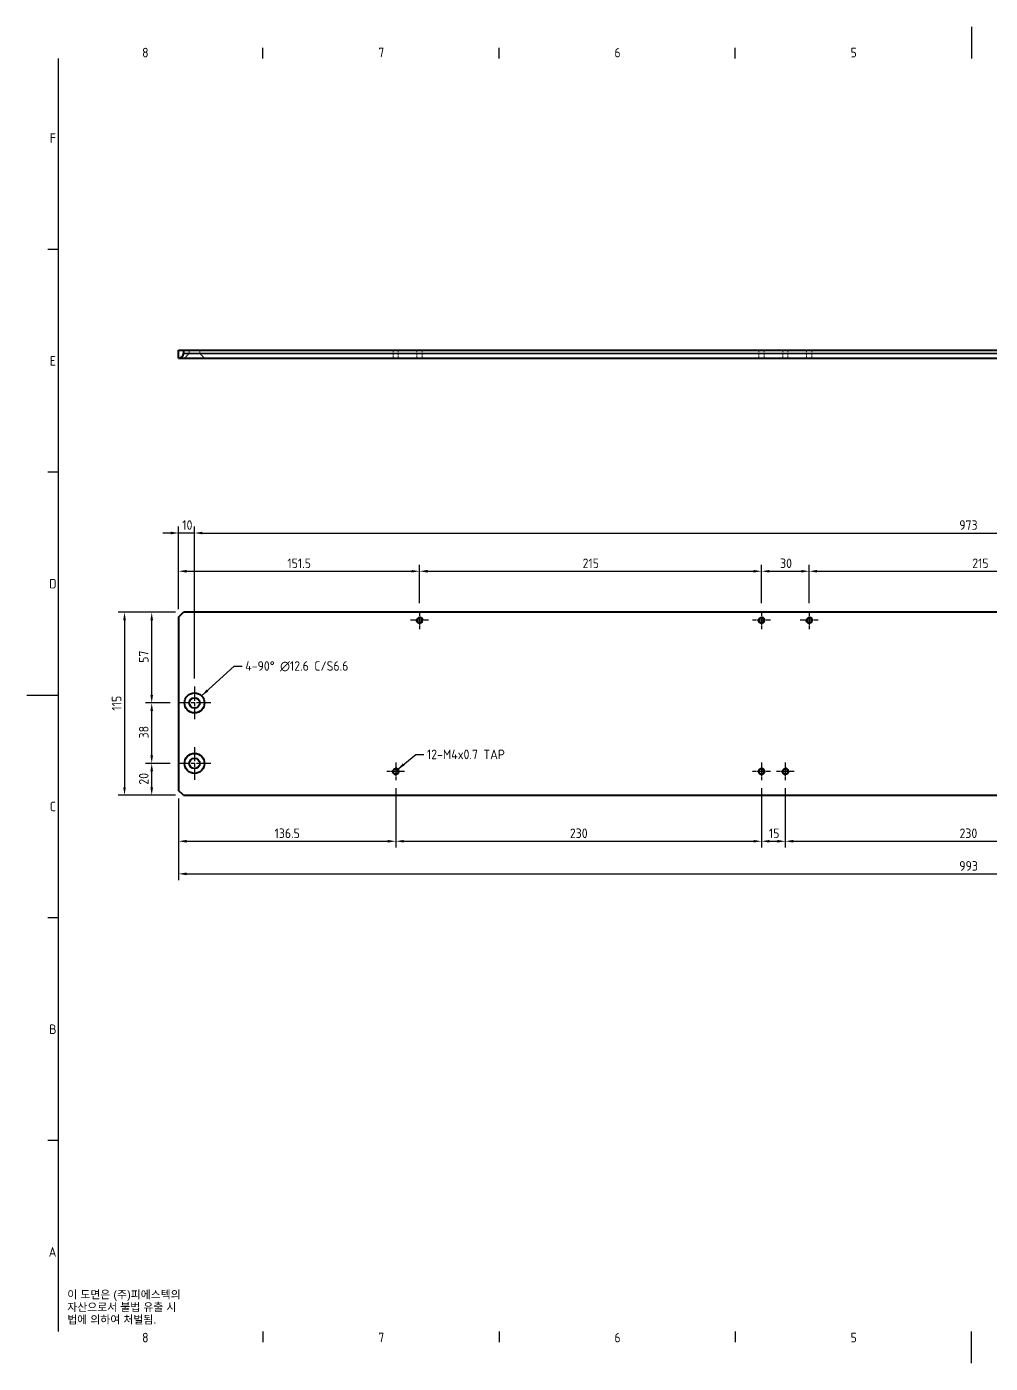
# Model space of a CAD drawing. Header units: millimetres. Extents: x 0 to 1188, y 0 to 840.
# Drawn here: x 0 to 606, y 0 to 840 of the extents above; entities that cross this region are included whole.
import ezdxf

# ---------------------------------------------------------------- set-up
doc = ezdxf.new("R2010")
doc.units = ezdxf.units.MM
doc.header["$LTSCALE"] = 2
doc.linetypes.add('CHAIN', pattern=[0.3543, 0.2362, -0.0295, 0.0591, -0.0295])
doc.linetypes.add('DASHED', pattern=[0.2067, 0.1654, -0.0413])
doc.layers.get('0').update_dxf_attribs({"color": 3, "lineweight": 25})
for name, color, linetype, lineweight in [('가려진 것(ISO)', 2, 'DASHED', 18), ('가시적인 것(ISO)', 3, 'Continuous', 40), ('가시적인 좁은 것(ISO)', 3, 'Continuous', 35), ('경계(ISO)', 7, 'Continuous', 25), ('기호(ISO)', 5, 'Continuous', 25), ('중심 표식(ISO)', 1, 'Continuous', 25), ('치수(ISO)', 2, 'Continuous', 25)]:
    doc.layers.add(name, color=color, linetype=linetype, lineweight=lineweight)
doc.styles.add('문자 텍스트_PSTEK_POSCO', font='isocp.shx')
doc.styles.add('치수 텍스트_PSTEK_POSCO', font='isocp.shx')
doc.dimstyles.new('치수_PSTEK_POSCO', dxfattribs={"dimscale": 2, "dimtxt": 3, "dimasz": 2.5, "dimexe": 2, "dimexo": 2.5, "dimgap": 1, "dimtad": 1, "dimrnd": 1e-08, "dimdsep": 46, "dimtxsty": '치수 텍스트_PSTEK_POSCO', "dimcen": 0.09, "dimdle": 10, "dimclrd": 7, "dimclre": 7, "dimclrt": 2, "dimadec": 1, "dimazin": 2, "dimtfac": 1, "dimtmove": 0, "dimatfit": 3, "dimfxl": 0, "dimtolj": 1, "dimlwd": -1, "dimlwe": -1, "dimarcsym": 0})
doc.dimstyles.new('치수_PSTEK_POSCO$7', dxfattribs={"dimscale": 2, "dimtxt": 3, "dimasz": 2.5, "dimexe": 2, "dimexo": 2.5, "dimgap": 1, "dimtad": 1, "dimrnd": 1e-08, "dimdsep": 46, "dimtxsty": '치수 텍스트_PSTEK_POSCO', "dimcen": 0.09, "dimdle": 10, "dimclrd": 7, "dimclre": 7, "dimclrt": 2, "dimadec": 1, "dimazin": 2, "dimtfac": 1, "dimtmove": 0, "dimatfit": 3, "dimfxl": 0, "dimtolj": 1, "dimlwd": -1, "dimlwe": -1, "dimarcsym": 0})

# ---------------------------------------------------------------- blocks, each defined once
blk = doc.blocks.new('경계 Default Border')
at = {"layer": '경계(ISO)'}
for p, q in [((74.25, 410), (74.25, 413.4)), ((148.5, 410), (148.5, 413.4)), ((222.75, 410), (222.75, 413.4)), ((10, 350), (6.6, 350)), ((10, 280), (6.6, 280)), ((10, 140), (6.6, 140)), ((10, 70), (6.6, 70)), ((74.25, 10), (74.25, 6.6)), ((148.5, 10), (148.5, 6.6)), ((222.75, 10), (222.75, 6.6))]:
    blk.add_line(p, q, dxfattribs=at)
at = {"layer": '경계(ISO)', "flags": 128}
for points in [[(297, 420), (297, 410)], [(10, 10), (10, 410)], [(0, 210), (10, 210)], [(297, 0), (297, 10)]]:
    blk.add_lwpolyline(points, dxfattribs=at)
at = {"layer": '경계(ISO)', "color": 2, "char_height": 3, "attachment_point": 7, "style": '문자 텍스트_PSTEK_POSCO'}
for s, insert in [('8', (36.27, 410.37)), ('7', (110.52, 410.39)), ('6', (184.77, 410.37)), ('5', (259.02, 410.37)), ('F', (7.24, 383.5)), ('E', (7.24, 313.47)), ('D', (7.08, 243.47)), ('C', (7.24, 173.47)), ('B', (7.08, 103.47)), ('A', (6.91, 33.49)), ('8', (36.27, 6.57)), ('7', (110.52, 6.59)), ('6', (184.77, 6.57)), ('5', (259.02, 6.57))]:
    blk.add_mtext(s, dxfattribs=dict(at, insert=insert))
blk = doc.blocks.new('*D23')
at = {"layer": 'Defpoints', "color": 0}
for p in [(232.01, 366.39), (95.51, 360.01), (232.01, 328.08)]:
    blk.add_point(p, dxfattribs=at)
at = {"layer": '치수(ISO)', "color": 7}
for p, q in [((232.01, 361.39), (232.01, 324.08)), ((95.51, 355.01), (95.51, 324.08)), ((100.51, 328.08), (227.01, 328.08))]:
    blk.add_line(p, q, dxfattribs=at)
for points in [[(100.51, 328.92), (100.51, 327.25), (95.51, 328.08)], [(227.01, 328.92), (227.01, 327.25), (232.01, 328.08)]]:
    blk.add_solid(points, dxfattribs=at)
at = {"layer": '치수(ISO)', "color": 2, "insert": (155.83, 333.08), "char_height": 6, "attachment_point": 4, "style": '치수 텍스트_PSTEK_POSCO'}
blk.add_mtext('\\A1;136.5', dxfattribs=at)
blk = doc.blocks.new('*D24')
at = {"layer": 'Defpoints', "color": 0}
for p in [(232.01, 366.39), (462.01, 366.39), (462.01, 328.08)]:
    blk.add_point(p, dxfattribs=at)
at = {"layer": '치수(ISO)', "color": 7}
for p, q in [((232.01, 361.39), (232.01, 324.08)), ((462.01, 361.39), (462.01, 324.08)), ((237.01, 328.08), (457.01, 328.08))]:
    blk.add_line(p, q, dxfattribs=at)
for points in [[(237.01, 328.92), (237.01, 327.25), (232.01, 328.08)], [(457.01, 328.92), (457.01, 327.25), (462.01, 328.08)]]:
    blk.add_solid(points, dxfattribs=at)
at = {"layer": '치수(ISO)', "color": 2, "insert": (341.53, 333.09), "char_height": 6, "attachment_point": 4, "style": '치수 텍스트_PSTEK_POSCO'}
blk.add_mtext('\\A1;230', dxfattribs=at)
blk = doc.blocks.new('*D25')
at = {"layer": 'Defpoints', "color": 0}
for p in [(462.01, 366.39), (477.01, 366.39), (477.01, 328.08)]:
    blk.add_point(p, dxfattribs=at)
at = {"layer": '치수(ISO)', "color": 7}
for p, q in [((462.01, 361.39), (462.01, 324.08)), ((477.01, 361.39), (477.01, 324.08)), ((467.01, 328.08), (472.01, 328.08))]:
    blk.add_line(p, q, dxfattribs=at)
for points in [[(467.01, 328.92), (467.01, 327.25), (462.01, 328.08)], [(472.01, 328.92), (472.01, 327.25), (477.01, 328.08)]]:
    blk.add_solid(points, dxfattribs=at)
at = {"layer": '치수(ISO)', "color": 2, "insert": (466.68, 333.08), "char_height": 6, "attachment_point": 4, "style": '치수 텍스트_PSTEK_POSCO'}
blk.add_mtext('\\A1;15', dxfattribs=at)
blk = doc.blocks.new('*D26')
at = {"layer": 'Defpoints', "color": 0}
for p in [(477.01, 366.39), (707.01, 366.39), (707.01, 328.08)]:
    blk.add_point(p, dxfattribs=at)
at = {"layer": '치수(ISO)', "color": 7}
for p, q in [((477.01, 361.39), (477.01, 324.08)), ((707.01, 361.39), (707.01, 324.08)), ((482.01, 328.08), (702.01, 328.08))]:
    blk.add_line(p, q, dxfattribs=at)
for points in [[(482.01, 328.92), (482.01, 327.25), (477.01, 328.08)], [(702.01, 328.92), (702.01, 327.25), (707.01, 328.08)]]:
    blk.add_solid(points, dxfattribs=at)
at = {"layer": '치수(ISO)', "color": 2, "insert": (586.53, 333.09), "char_height": 6, "attachment_point": 4, "style": '치수 텍스트_PSTEK_POSCO'}
blk.add_mtext('\\A1;230', dxfattribs=at)
blk = doc.blocks.new('*D30')
at = {"layer": 'Defpoints', "color": 0}
for p in [(247.01, 497.77), (247.01, 472.64), (95.51, 469.01)]:
    blk.add_point(p, dxfattribs=at)
at = {"layer": '치수(ISO)', "color": 7}
for p, q in [((95.51, 474.01), (95.51, 501.77)), ((100.51, 497.77), (242.01, 497.77)), ((247.01, 477.64), (247.01, 501.77))]:
    blk.add_line(p, q, dxfattribs=at)
for points in [[(100.51, 498.61), (100.51, 496.94), (95.51, 497.77)], [(242.01, 498.61), (242.01, 496.94), (247.01, 497.77)]]:
    blk.add_solid(points, dxfattribs=at)
at = {"layer": '치수(ISO)', "color": 2, "insert": (163.91, 502.77), "char_height": 6, "attachment_point": 4, "style": '치수 텍스트_PSTEK_POSCO'}
blk.add_mtext('\\A1;151.5', dxfattribs=at)
blk = doc.blocks.new('*D31')
at = {"layer": 'Defpoints', "color": 0}
for p in [(462.01, 497.77), (247.01, 472.64), (462.01, 472.64)]:
    blk.add_point(p, dxfattribs=at)
at = {"layer": '치수(ISO)', "color": 7}
for p, q in [((247.01, 477.64), (247.01, 501.77)), ((252.01, 497.77), (457.01, 497.77)), ((462.01, 477.64), (462.01, 501.77))]:
    blk.add_line(p, q, dxfattribs=at)
for points in [[(252.01, 498.61), (252.01, 496.94), (247.01, 497.77)], [(457.01, 498.61), (457.01, 496.94), (462.01, 497.77)]]:
    blk.add_solid(points, dxfattribs=at)
at = {"layer": '치수(ISO)', "color": 2, "insert": (349.52, 502.77), "char_height": 6, "attachment_point": 4, "style": '치수 텍스트_PSTEK_POSCO'}
blk.add_mtext('\\A1;215', dxfattribs=at)
blk = doc.blocks.new('*D32')
at = {"layer": 'Defpoints', "color": 0}
for p in [(492.01, 497.77), (462.01, 472.64), (492.01, 472.64)]:
    blk.add_point(p, dxfattribs=at)
at = {"layer": '치수(ISO)', "color": 7}
for p, q in [((462.01, 477.64), (462.01, 501.77)), ((467.01, 497.77), (487.01, 497.77)), ((492.01, 477.64), (492.01, 501.77))]:
    blk.add_line(p, q, dxfattribs=at)
for points in [[(467.01, 498.61), (467.01, 496.94), (462.01, 497.77)], [(487.01, 498.61), (487.01, 496.94), (492.01, 497.77)]]:
    blk.add_solid(points, dxfattribs=at)
at = {"layer": '치수(ISO)', "color": 2, "insert": (473.72, 502.77), "char_height": 6, "attachment_point": 4, "style": '치수 텍스트_PSTEK_POSCO'}
blk.add_mtext('\\A1;30', dxfattribs=at)
blk = doc.blocks.new('*D33')
at = {"layer": 'Defpoints', "color": 0}
for p in [(707.01, 497.77), (492.01, 472.64), (707.01, 472.64)]:
    blk.add_point(p, dxfattribs=at)
at = {"layer": '치수(ISO)', "color": 7}
for p, q in [((492.01, 477.64), (492.01, 501.77)), ((497.01, 497.77), (702.01, 497.77)), ((707.01, 477.64), (707.01, 501.77))]:
    blk.add_line(p, q, dxfattribs=at)
for points in [[(497.01, 498.61), (497.01, 496.94), (492.01, 497.77)], [(702.01, 498.61), (702.01, 496.94), (707.01, 497.77)]]:
    blk.add_solid(points, dxfattribs=at)
at = {"layer": '치수(ISO)', "color": 2, "insert": (594.52, 502.77), "char_height": 6, "attachment_point": 4, "style": '치수 텍스트_PSTEK_POSCO'}
blk.add_mtext('\\A1;215', dxfattribs=at)
blk = doc.blocks.new('*D37')
at = {"layer": 'Defpoints', "color": 0}
for p in [(95.51, 521.81), (95.51, 469.01), (105.51, 425.31)]:
    blk.add_point(p, dxfattribs=at)
at = {"layer": '치수(ISO)', "color": 7}
for p, q in [((90.51, 521.81), (85.51, 521.81)), ((95.51, 474.01), (95.51, 525.81)), ((105.51, 521.81), (95.51, 521.81)), ((105.51, 430.31), (105.51, 525.81)), ((110.51, 521.81), (115.51, 521.81))]:
    blk.add_line(p, q, dxfattribs=at)
for points in [[(90.51, 522.64), (90.51, 520.98), (95.51, 521.81)], [(110.51, 522.64), (110.51, 520.98), (105.51, 521.81)]]:
    blk.add_solid(points, dxfattribs=at)
at = {"layer": '치수(ISO)', "color": 2, "insert": (97.8, 526.81), "char_height": 6, "attachment_point": 4, "style": '치수 텍스트_PSTEK_POSCO'}
blk.add_mtext('\\A1;10', dxfattribs=at)
blk = doc.blocks.new('*D38')
at = {"layer": 'Defpoints', "color": 0}
for p in [(1078.51, 521.81), (105.51, 425.31), (1078.51, 425.31)]:
    blk.add_point(p, dxfattribs=at)
at = {"layer": '치수(ISO)', "color": 7}
for p, q in [((105.51, 430.31), (105.51, 525.81)), ((110.51, 521.81), (1073.51, 521.81)), ((1078.51, 430.31), (1078.51, 525.81))]:
    blk.add_line(p, q, dxfattribs=at)
for points in [[(110.51, 522.64), (110.51, 520.98), (105.51, 521.81)], [(1073.51, 522.64), (1073.51, 520.98), (1078.51, 521.81)]]:
    blk.add_solid(points, dxfattribs=at)
at = {"layer": '치수(ISO)', "color": 2, "insert": (586.36, 526.81), "char_height": 6, "attachment_point": 4, "style": '치수 텍스트_PSTEK_POSCO'}
blk.add_mtext('\\A1;973', dxfattribs=at)
blk = doc.blocks.new('*D40')
at = {"layer": 'Defpoints', "color": 0}
for p in [(98.51, 472.01), (61.51, 357.01), (98.51, 357.01)]:
    blk.add_point(p, dxfattribs=at)
at = {"layer": '치수(ISO)', "color": 7}
for p, q in [((93.51, 472.01), (57.51, 472.01)), ((61.51, 467.01), (61.51, 362.01)), ((93.51, 357.01), (57.51, 357.01))]:
    blk.add_line(p, q, dxfattribs=at)
for points in [[(60.67, 467.01), (62.34, 467.01), (61.51, 472.01)], [(60.67, 362.01), (62.34, 362.01), (61.51, 357.01)]]:
    blk.add_solid(points, dxfattribs=at)
at = {"layer": '치수(ISO)', "color": 2, "insert": (56.51, 410.19), "char_height": 6, "attachment_point": 4, "rotation": 90, "style": '치수 텍스트_PSTEK_POSCO'}
blk.add_mtext('\\A1;115', dxfattribs=at)
blk = doc.blocks.new('*D41')
at = {"layer": 'Defpoints', "color": 0}
for p in [(78.6, 377.01), (95.21, 377.01), (98.51, 357.01)]:
    blk.add_point(p, dxfattribs=at)
at = {"layer": '치수(ISO)', "color": 7}
for p, q in [((90.21, 377.01), (74.6, 377.01)), ((78.6, 362.01), (78.6, 372.01)), ((93.51, 357.01), (74.6, 357.01))]:
    blk.add_line(p, q, dxfattribs=at)
for points in [[(77.77, 372.01), (79.44, 372.01), (78.6, 377.01)], [(77.77, 362.01), (79.44, 362.01), (78.6, 357.01)]]:
    blk.add_solid(points, dxfattribs=at)
at = {"layer": '치수(ISO)', "color": 2, "insert": (73.6, 363.64), "char_height": 6, "attachment_point": 4, "rotation": 90, "style": '치수 텍스트_PSTEK_POSCO'}
blk.add_mtext('\\A1;20', dxfattribs=at)
blk = doc.blocks.new('*D42')
at = {"layer": 'Defpoints', "color": 0}
for p in [(78.6, 415.01), (95.21, 415.01), (95.21, 377.01)]:
    blk.add_point(p, dxfattribs=at)
at = {"layer": '치수(ISO)', "color": 7}
for p, q in [((90.21, 415.01), (74.6, 415.01)), ((78.6, 382.01), (78.6, 410.01)), ((90.21, 377.01), (74.6, 377.01))]:
    blk.add_line(p, q, dxfattribs=at)
for points in [[(77.77, 410.01), (79.44, 410.01), (78.6, 415.01)], [(77.77, 382.01), (79.44, 382.01), (78.6, 377.01)]]:
    blk.add_solid(points, dxfattribs=at)
at = {"layer": '치수(ISO)', "color": 2, "insert": (73.6, 392.71), "char_height": 6, "attachment_point": 4, "rotation": 90, "style": '치수 텍스트_PSTEK_POSCO'}
blk.add_mtext('\\A1;38', dxfattribs=at)
blk = doc.blocks.new('*D43')
at = {"layer": 'Defpoints', "color": 0}
for p in [(78.6, 472.01), (98.51, 472.01), (95.21, 415.01)]:
    blk.add_point(p, dxfattribs=at)
at = {"layer": '치수(ISO)', "color": 7}
for p, q in [((93.51, 472.01), (74.6, 472.01)), ((78.6, 420.01), (78.6, 467.01)), ((90.21, 415.01), (74.6, 415.01))]:
    blk.add_line(p, q, dxfattribs=at)
for points in [[(77.77, 467.01), (79.44, 467.01), (78.6, 472.01)], [(77.77, 420.01), (79.44, 420.01), (78.6, 415.01)]]:
    blk.add_solid(points, dxfattribs=at)
at = {"layer": '치수(ISO)', "color": 2, "insert": (73.6, 440.21), "char_height": 6, "attachment_point": 4, "rotation": 90, "style": '치수 텍스트_PSTEK_POSCO'}
blk.add_mtext('\\A1;57', dxfattribs=at)
blk = doc.blocks.new('*D49')
at = {"layer": 'Defpoints', "color": 0}
for p in [(95.51, 360.01), (1088.51, 360.01), (1088.51, 307.59)]:
    blk.add_point(p, dxfattribs=at)
at = {"layer": '치수(ISO)', "color": 7}
for p, q in [((95.51, 355.01), (95.51, 303.59)), ((1088.51, 355.01), (1088.51, 303.59)), ((100.51, 307.59), (1083.51, 307.59))]:
    blk.add_line(p, q, dxfattribs=at)
for points in [[(100.51, 308.42), (100.51, 306.75), (95.51, 307.59)], [(1083.51, 308.42), (1083.51, 306.75), (1088.51, 307.59)]]:
    blk.add_solid(points, dxfattribs=at)
at = {"layer": '치수(ISO)', "color": 2, "insert": (586.35, 312.59), "char_height": 6, "attachment_point": 4, "style": '치수 텍스트_PSTEK_POSCO'}
blk.add_mtext('\\A1;993', dxfattribs=at)

msp = doc.modelspace()

# ---------------------------------------------------------------- linework, layer by layer
at = {"layer": '가려진 것(ISO)', "ltscale": 4.040371}
for p, q in [((102.205, 634.69), (99.205, 631.69)), ((108.805, 634.69), (111.805, 631.69))]:
    msp.add_line(p, q, dxfattribs=at)
at = {"layer": '가려진 것(ISO)', "ltscale": 1.904597}
for p, q in [((102.205, 636.69), (102.205, 634.69)), ((108.805, 636.69), (108.805, 634.69))]:
    msp.add_line(p, q, dxfattribs=at)
at = {"layer": '가려진 것(ISO)', "ltscale": 4.761642}
for p, q in [((230.384, 631.69), (230.384, 636.69)), ((233.626, 631.69), (233.626, 636.69)), ((245.384, 631.69), (245.384, 636.69)), ((248.626, 631.69), (248.626, 636.69)), ((460.384, 631.69), (460.384, 636.69)), ((463.626, 631.69), (463.626, 636.69)), ((475.384, 631.69), (475.384, 636.69)), ((478.626, 631.69), (478.626, 636.69)), ((490.384, 631.69), (490.384, 636.69)), ((493.626, 631.69), (493.626, 636.69))]:
    msp.add_line(p, q, dxfattribs=at)
at = {"layer": '가시적인 것(ISO)'}
for p, q in [((95.505, 636.69), (98.505, 636.69)), ((95.505, 631.69), (95.505, 636.69)), ((95.505, 631.69), (1088.505, 631.69)), ((98.505, 636.69), (98.505, 634.69)), ((98.505, 636.69), (1085.505, 636.69)), ((95.505, 469.015), (98.505, 472.015)), ((1085.505, 472.015), (98.505, 472.015)), ((95.505, 469.015), (95.505, 360.015)), ((98.505, 357.015), (95.505, 360.015)), ((98.505, 357.015), (1085.505, 357.015))]:
    msp.add_line(p, q, dxfattribs=at)
for centre, radius in [((247.005, 467.015), 1.621), ((462.005, 467.015), 1.621), ((492.005, 467.015), 1.621), ((105.505, 415.015), 6.3), ((105.505, 415.015), 3.3), ((105.505, 377.015), 6.3), ((105.505, 377.015), 3.3), ((232.005, 372.015), 1.621), ((462.005, 372.015), 1.621), ((477.005, 372.015), 1.621)]:
    msp.add_circle(centre, radius, dxfattribs=at)
msp.add_arc((95.505, 634.69), 3, 270, 0, dxfattribs=at)
at = {"layer": '가시적인 좁은 것(ISO)'}
msp.add_line((1085.505, 634.69), (98.505, 634.69), dxfattribs=at)
for centre in [(247.005, 467.015), (462.005, 467.015), (492.005, 467.015), (232.005, 372.015), (462.005, 372.015), (477.005, 372.015)]:
    msp.add_arc(centre, 2, 190, 100, dxfattribs=at)
at = {"layer": '중심 표식(ISO)', "linetype": 'CHAIN', "ltscale": 6.245997}
for p, q in [((247.005, 472.636), (247.005, 461.394)), ((462.005, 472.636), (462.005, 461.394)), ((492.005, 472.636), (492.005, 461.394)), ((252.626, 467.015), (241.384, 467.015)), ((467.626, 467.015), (456.384, 467.015)), ((497.626, 467.015), (486.384, 467.015)), ((237.626, 372.015), (226.384, 372.015)), ((232.005, 377.636), (232.005, 366.394)), ((467.626, 372.015), (456.384, 372.015)), ((462.005, 377.636), (462.005, 366.394)), ((482.626, 372.015), (471.384, 372.015)), ((477.005, 377.636), (477.005, 366.394))]:
    msp.add_line(p, q, dxfattribs=at)
at = {"layer": '중심 표식(ISO)', "linetype": 'CHAIN', "ltscale": 19.051651}
for p, q in [((105.505, 425.315), (105.505, 404.715)), ((115.805, 415.015), (95.205, 415.015)), ((105.505, 387.315), (105.505, 366.715)), ((115.805, 377.015), (95.205, 377.015))]:
    msp.add_line(p, q, dxfattribs=at)

# ---------------------------------------------------------------- block references
at = {"xscale": 2, "yscale": 2, "zscale": 2}
msp.add_blockref('경계 Default Border', (0, 0), dxfattribs=at)

# ---------------------------------------------------------------- texts
at = {"layer": '기호(ISO)', "color": 2, "attachment_point": 4}
for s, insert, char_height, width, line_spacing_factor, style in [('{4-90° \\fAIGDT|b0|i0;\\H6.0000;n\\fisocp|b0|i0;\\H6.0000;12.6 C/S6.6}', (137.424, 438.046), 6, 76.84594, 0.525, '치수 텍스트_PSTEK_POSCO'), ('{12-M4x0.7 TAP}', (251.652, 382.654), 6, 59.94272, 0.525, '치수 텍스트_PSTEK_POSCO'), ('{\\fArial|b0|i0;\\H5.0000;이 도면은 (주)피에스텍의\\P자산으로서 불법 유출 시 \\P법에 의하여 처벌됨.}', (25.51, 35.029), 5, 78.61221, 0.944221, '문자 텍스트_PSTEK_POSCO')]:
    msp.add_mtext(s, dxfattribs=dict(at, insert=insert, char_height=char_height, width=width, line_spacing_factor=line_spacing_factor, style=style))

# ---------------------------------------------------------------- dimensions: what is measured, and where the dimension line sits
at = {"layer": '치수(ISO)', "color": 7}
for base, p1, p2, angle, override, picture, middle in [((95.505, 521.809), (105.505, 425.315), (95.505, 469.015), 180, {"dimdec": 2, "dimtp": 0, "dimtm": 0, "dimtdec": 2, "dimtofl": 1, "dimatfit": 1}, '*D37', (100.505, 521.809)), ((1078.505, 521.809), (105.505, 425.315), (1078.505, 425.315), 180, {"dimdec": 2, "dimtp": 0, "dimtm": 0, "dimtdec": 2, "dimtofl": 0, "dimatfit": 1}, '*D38', (592.005, 521.809)), ((247.005, 497.774), (95.505, 469.015), (247.005, 472.636), 180, {"dimdec": 2, "dimtp": 0, "dimtm": 0, "dimtdec": 2, "dimtofl": 0, "dimatfit": 1}, '*D30', (171.235, 497.774)), ((462.005, 497.774), (247.005, 472.636), (462.005, 472.636), 180, {"dimdec": 2, "dimtp": 0, "dimtm": 0, "dimtdec": 2, "dimtofl": 0, "dimatfit": 1}, '*D31', (354.525, 497.774)), ((492.005, 497.774), (462.005, 472.636), (492.005, 472.636), 180, {"dimdec": 2, "dimtp": 0, "dimtm": 0, "dimtdec": 2, "dimtofl": 0, "dimatfit": 1}, '*D32', (477.025, 497.774)), ((707.005, 497.774), (492.005, 472.636), (707.005, 472.636), 180, {"dimdec": 2, "dimtp": 0, "dimtm": 0, "dimtdec": 2, "dimtofl": 0, "dimatfit": 1}, '*D33', (599.525, 497.774)), ((61.507, 357.015), (98.505, 472.015), (98.505, 357.015), 90, {"dimdec": 2, "dimtp": 0, "dimtm": 0, "dimtdec": 2, "dimtofl": 0, "dimatfit": 1}, '*D40', (61.507, 414.515)), ((78.605, 472.015), (95.205, 415.015), (98.505, 472.015), 90, {"dimdec": 2, "dimtp": 0, "dimtm": 0, "dimtdec": 2, "dimtofl": 0, "dimatfit": 1}, '*D43', (78.605, 443.515)), ((78.605, 415.015), (95.205, 377.015), (95.205, 415.015), 90, {"dimdec": 2, "dimtp": 0, "dimtm": 0, "dimtdec": 2, "dimtofl": 0, "dimatfit": 1}, '*D42', (78.605, 396.015)), ((78.605, 377.015), (98.505, 357.015), (95.205, 377.015), 270, {"dimdec": 2, "dimtp": 0, "dimtm": 0, "dimtdec": 2, "dimtofl": 0, "dimatfit": 1}, '*D41', (78.605, 367.015)), ((232.005, 328.085), (95.505, 360.015), (232.005, 366.394), 180, {"dimdec": 2, "dimtp": 0, "dimtm": 0, "dimtdec": 2, "dimtofl": 0, "dimatfit": 1}, '*D23', (163.755, 328.085)), ((462.005, 328.085), (232.005, 366.394), (462.005, 366.394), 180, {"dimdec": 2, "dimtp": 0, "dimtm": 0, "dimtdec": 2, "dimtofl": 0, "dimatfit": 1}, '*D24', (347.005, 328.085)), ((477.005, 328.085), (462.005, 366.394), (477.005, 366.394), 180, {"dimdec": 2, "dimtp": 0, "dimtm": 0, "dimtdec": 2, "dimtofl": 0, "dimatfit": 1}, '*D25', (469.505, 328.085)), ((707.005, 328.085), (477.005, 366.394), (707.005, 366.394), 180, {"dimdec": 2, "dimtp": 0, "dimtm": 0, "dimtdec": 2, "dimtofl": 0, "dimatfit": 1}, '*D26', (592.005, 328.085)), ((1088.505, 307.586), (95.505, 360.015), (1088.505, 360.015), 180, {"dimdec": 2, "dimtp": 0, "dimtm": 0, "dimtdec": 2, "dimtofl": 0, "dimatfit": 1}, '*D49', (592.005, 307.586))]:
    dim = msp.add_linear_dim(base=base, p1=p1, p2=p2, angle=angle, dimstyle='치수_PSTEK_POSCO', override=override, dxfattribs=at)
    dim.commit()
    dim.dimension.update_dxf_attribs({"geometry": picture, "text_midpoint": middle, "dimtype": 160})

# ---------------------------------------------------------------- leaders
at = {"layer": '기호(ISO)', "color": 7, "annotation_type": 0, "has_hookline": 1, "hookline_direction": 0}
for points, text_width in [([(109.96, 419.47), (130.424, 438.046), (135.424, 438.046)], 71.829), ([(233.152, 373.161), (244.652, 382.654), (249.652, 382.654)], 51.6)]:
    msp.add_leader(points, dimstyle='치수_PSTEK_POSCO$7', override={"dimtad": 0}, dxfattribs=dict(at, text_width=text_width))

doc.saveas('drawing.dxf')
